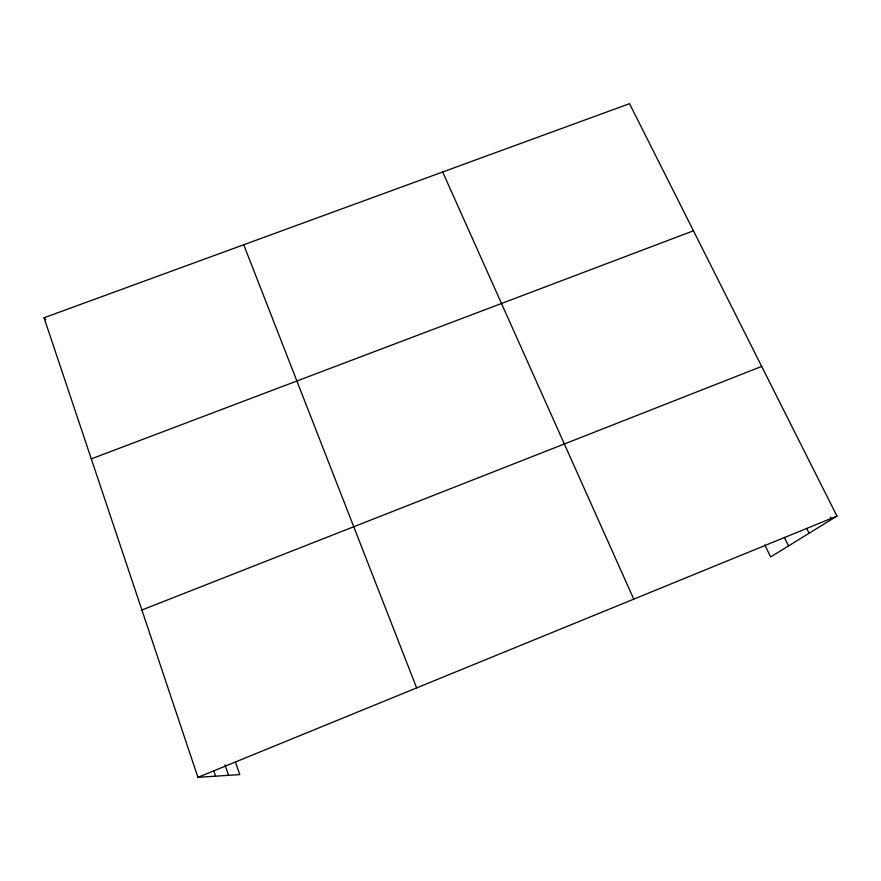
<?xml version="1.0" encoding="UTF-8"?>
<svg xmlns="http://www.w3.org/2000/svg" width="881" height="881" viewBox="0 0 881 881"><rect width="100%" height="100%" fill="white"/><g stroke="black" fill="none" stroke-linecap="round" stroke-linejoin="round"><path stroke-width="1.32" d="M235.414 761.9L239.775 774.597L197.917 777.328L44.05 317.766L629.519 103.672L836.95 516.079L770.633 556.935L764.84 544.954M197.917 777.328L836.95 516.079M141.896 609.993L761.68 366.43M91.294 458.88L693.457 230.778M44.05 317.766L45.757 319.693M830.276 516.993L831.499 519.438M806.721 528.457L809.088 533.247M784.365 537.41L788.517 545.912M442.68 172.004L633.758 599.146M243.729 244.753L416.636 687.907M225.029 764.972L228.564 775.335M213.863 771.029L215.603 776.172"/></g></svg>
